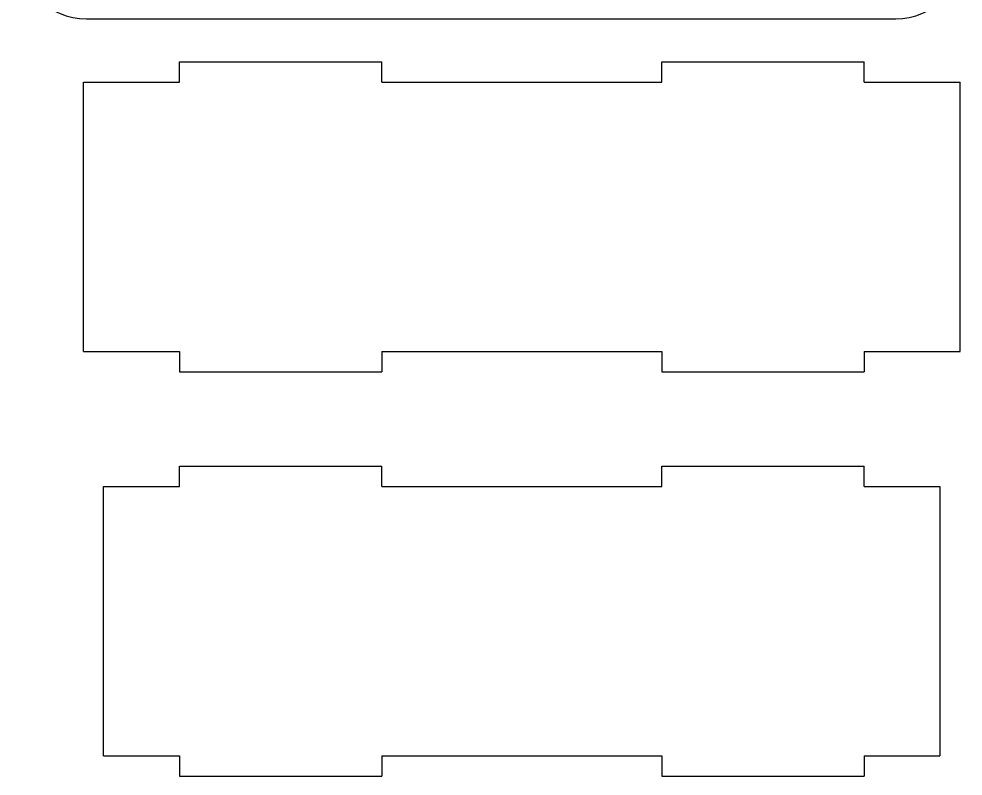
# Model space of a CAD drawing. Header units: millimetres. Extents: x 3 to 788, y -577 to 0.
# Drawn here: x 351.9 to 491.9, y -256.4 to -144 of the extents above; entities that cross this region are included whole.
import ezdxf

# ---------------------------------------------------------------- set-up
doc = ezdxf.new("R2010")
doc.units = ezdxf.units.MM
doc.layers.get('0').update_dxf_attribs({"lineweight": 25})

msp = doc.modelspace()

# ---------------------------------------------------------------- linework, layer by layer
at = {"color": 7, "linetype": 'Continuous', "lineweight": 25}
for p, q in [((361.91, -144.03), (481.91, -144.03)), ((375.72, -153.4), (375.72, -150.4)), ((375.72, -150.4), (405.72, -150.4)), ((405.72, -153.4), (405.72, -150.4)), ((447.22, -153.4), (447.22, -150.4)), ((447.22, -150.4), (477.22, -150.4)), ((477.22, -153.4), (477.22, -150.4)), ((361.47, -193.4), (361.47, -153.4)), ((361.47, -153.4), (375.72, -153.4)), ((405.72, -153.4), (447.22, -153.4)), ((477.22, -153.4), (491.47, -153.4)), ((491.47, -193.4), (491.47, -153.4)), ((361.47, -193.4), (375.72, -193.4)), ((375.72, -193.4), (375.72, -196.4)), ((405.72, -193.4), (447.22, -193.4)), ((405.72, -193.4), (405.72, -196.4)), ((447.22, -193.4), (447.22, -196.4)), ((477.22, -193.4), (491.47, -193.4)), ((477.22, -193.4), (477.22, -196.4)), ((375.72, -196.4), (405.72, -196.4)), ((447.22, -196.4), (477.22, -196.4)), ((375.72, -213.4), (375.72, -210.4)), ((375.72, -210.4), (405.72, -210.4)), ((405.72, -213.4), (405.72, -210.4)), ((447.22, -213.4), (447.22, -210.4)), ((447.22, -210.4), (477.22, -210.4)), ((477.22, -213.4), (477.22, -210.4)), ((364.47, -253.4), (364.47, -213.4)), ((364.47, -213.4), (375.72, -213.4)), ((405.72, -213.4), (447.22, -213.4)), ((477.22, -213.4), (488.47, -213.4)), ((488.47, -213.4), (488.47, -253.4)), ((364.47, -253.4), (375.72, -253.4)), ((375.72, -253.4), (375.72, -256.4)), ((405.72, -253.4), (405.72, -256.4)), ((405.72, -253.4), (447.22, -253.4)), ((447.22, -253.4), (447.22, -256.4)), ((477.22, -253.4), (488.47, -253.4)), ((477.22, -253.4), (477.22, -256.4)), ((375.72, -256.4), (405.72, -256.4)), ((447.22, -256.4), (477.22, -256.4))]:
    msp.add_line(p, q, dxfattribs=at)
for centre, start, end in [((361.91, -134.03), 180, 270), ((481.91, -134.03), 270, 0)]:
    msp.add_arc(centre, 10, start, end, dxfattribs=at)

doc.saveas('drawing.dxf')
